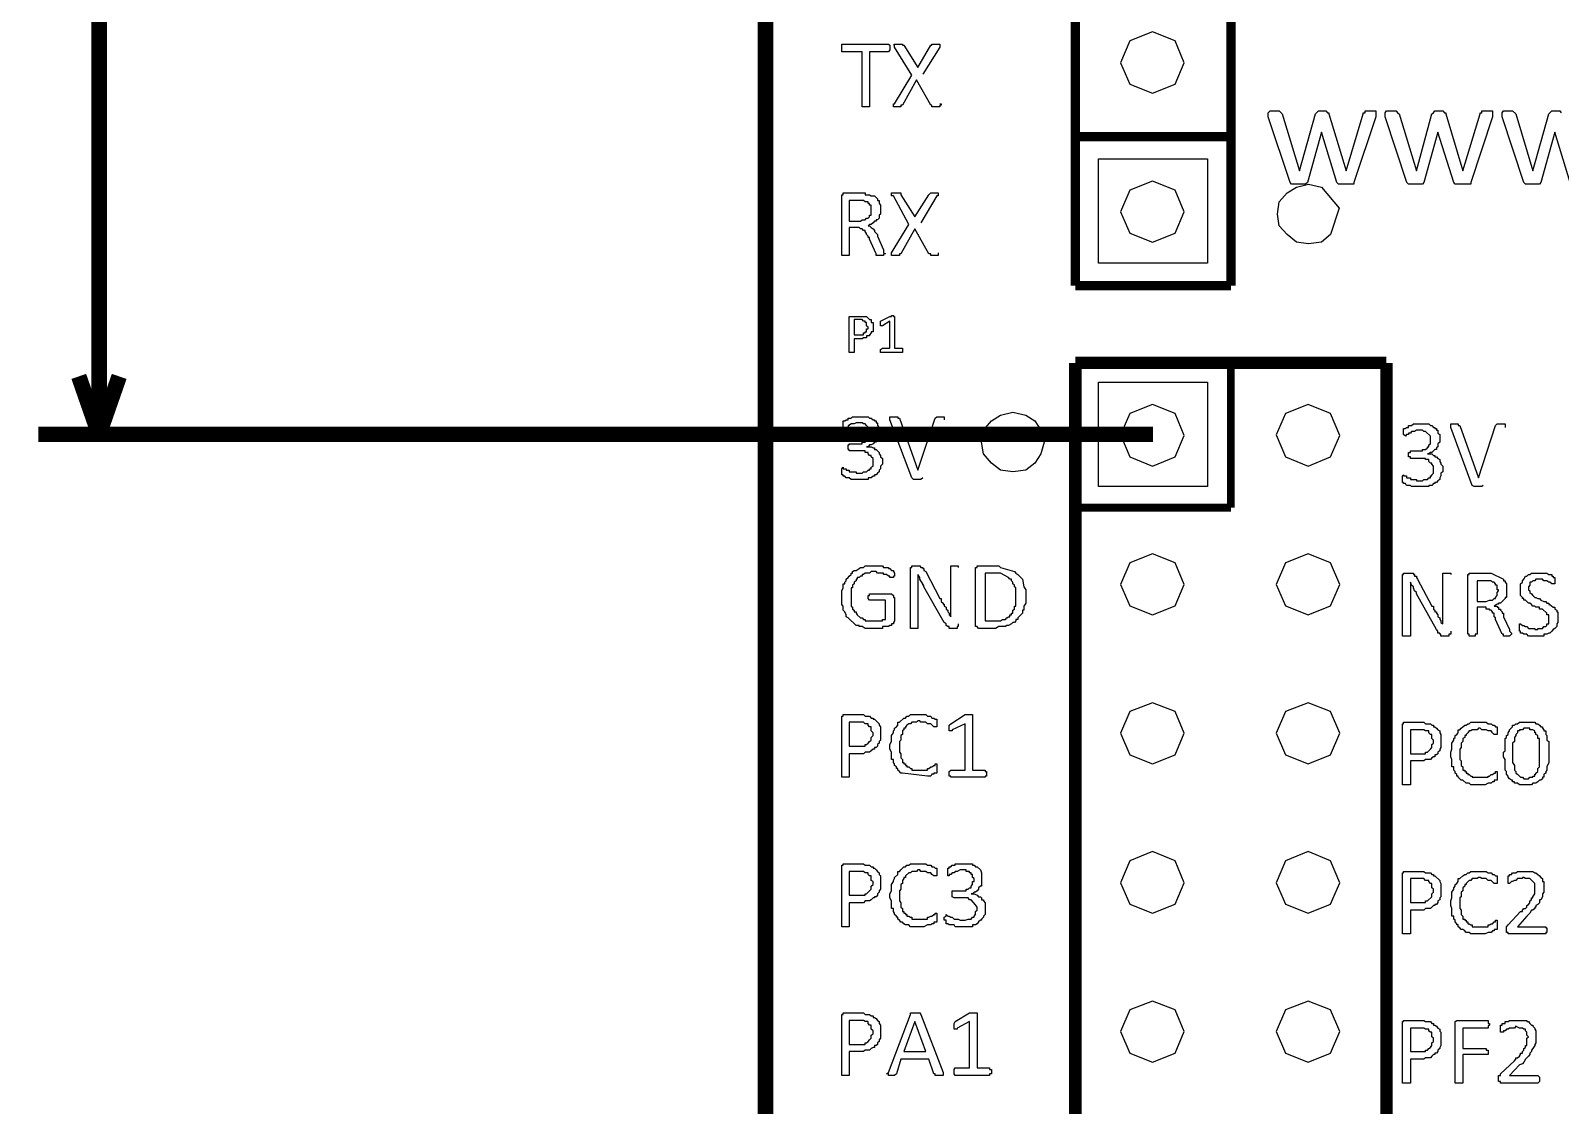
# Model space of a CAD drawing. Extents: x 0.35 to 4.98, y 3.96 to 9.44.
# Drawn here: x 0.35 to 1.598, y 6.798 to 7.676 of the extents above; entities that cross this region are included whole.
import ezdxf

# ---------------------------------------------------------------- set-up
doc = ezdxf.new("R2010")
doc.units = 0
doc.layers.get('0').update_dxf_attribs({"linetype": 'CONTINUOUS'})

msp = doc.modelspace()

# ---------------------------------------------------------------- linework, layer by layer
at = {"color": 214, "const_width": 0.01271}
msp.add_lwpolyline([(0.94944, 4.3201), (0.94944, 8.9655)], dxfattribs=at)
at = {"color": 234, "const_width": 0.01271}
for points in [[(0.40544, 7.34625), (0.40544, 8.15657)], [(0.40538, 7.34619), (0.38889, 7.39356)], [(0.40538, 7.34619), (0.42188, 7.39356)], [(0.3559, 7.34625), (1.26595, 7.34625)]]:
    msp.add_lwpolyline(points, dxfattribs=at)
at = {"color": 94}
for points, const_width in [([(1.20242, 7.46772), (1.20242, 7.71121)], 0.00763), ([(1.32943, 7.46772), (1.32943, 7.71121)], 0.00763), ([(1.20242, 7.58925), (1.32943, 7.58925)], 0.00763), ([(1.20242, 7.46772), (1.32943, 7.46772)], 0.00763), ([(1.20242, 4.36746), (1.20242, 7.40457)], 0.01017), ([(1.20242, 7.40457), (1.45643, 7.40457)], 0.01017), ([(1.45643, 4.36746), (1.45643, 7.40457)], 0.01017), ([(1.32943, 7.2864), (1.32943, 7.40218)], 0.00635), ([(1.20096, 7.2864), (1.32943, 7.2864)], 0.00635)]:
    msp.add_lwpolyline(points, dxfattribs=dict(at, const_width=const_width))
at = {"color": 22, "const_width": 0.08893}
for points in [[(1.26595, 7.65044), (1.26595, 7.65044)], [(1.39296, 7.34619), (1.39296, 7.34619)], [(1.26595, 7.22424), (1.26595, 7.22424)], [(1.39296, 7.22424), (1.39296, 7.22424)], [(1.26595, 7.10271), (1.26595, 7.10271)], [(1.39296, 7.10271), (1.39296, 7.10271)], [(1.26595, 6.98122), (1.26595, 6.98122)], [(1.39296, 6.98122), (1.39296, 6.98122)], [(1.26595, 6.85926), (1.26595, 6.85926)], [(1.39296, 6.85926), (1.39296, 6.85926)]]:
    msp.add_lwpolyline(points, dxfattribs=at)
at = {"color": 146}
for points in [[(1.2914, 7.64953), (1.2838, 7.66743), (1.26541, 7.67486), (1.24691, 7.66743), (1.23937, 7.64953), (1.24691, 7.63206), (1.26541, 7.62463), (1.2838, 7.63206), (1.2914, 7.64953)], [(1.2914, 7.528), (1.2838, 7.54568), (1.26541, 7.5529), (1.24691, 7.54568), (1.23937, 7.528), (1.24691, 7.51036), (1.26541, 7.50315), (1.2838, 7.51036), (1.2914, 7.528)], [(1.2914, 7.34526), (1.2838, 7.36317), (1.26541, 7.37061), (1.24691, 7.36322), (1.23937, 7.34576), (1.24691, 7.32785), (1.26541, 7.32036), (1.2838, 7.32781), (1.2914, 7.34526)], [(1.4184, 7.34526), (1.41081, 7.36317), (1.39236, 7.37061), (1.37392, 7.36322), (1.36637, 7.34576), (1.37392, 7.32785), (1.39236, 7.32036), (1.41081, 7.32781), (1.4184, 7.34526)], [(1.2914, 7.22374), (1.2838, 7.24143), (1.26541, 7.24864), (1.24691, 7.24143), (1.23937, 7.22374), (1.24691, 7.20617), (1.26541, 7.19889), (1.2838, 7.20617), (1.2914, 7.22374)], [(1.4184, 7.22374), (1.41081, 7.24143), (1.39236, 7.24864), (1.37392, 7.24143), (1.36637, 7.22374), (1.37392, 7.20617), (1.39236, 7.19889), (1.41081, 7.20617), (1.4184, 7.22374)], [(1.2914, 7.10226), (1.2838, 7.1199), (1.26541, 7.12711), (1.24691, 7.1199), (1.23937, 7.10226), (1.24691, 7.08464), (1.26541, 7.07736), (1.2838, 7.08464), (1.2914, 7.10226)], [(1.4184, 7.10226), (1.41081, 7.1199), (1.39236, 7.12711), (1.37392, 7.1199), (1.36637, 7.10226), (1.37392, 7.08464), (1.39236, 7.07736), (1.41081, 7.08464), (1.4184, 7.10226)], [(1.2914, 6.98025), (1.2838, 6.99815), (1.26541, 7.00564), (1.24691, 6.99815), (1.23937, 6.98025), (1.24691, 6.96283), (1.26541, 6.9554), (1.2838, 6.96283), (1.2914, 6.98025)], [(1.4184, 6.98025), (1.41081, 6.99815), (1.39236, 7.00564), (1.37392, 6.99815), (1.36637, 6.98025), (1.37392, 6.96283), (1.39236, 6.9554), (1.41081, 6.96283), (1.4184, 6.98025)], [(1.2914, 6.85878), (1.2838, 6.87642), (1.26541, 6.88363), (1.24691, 6.87642), (1.23937, 6.85878), (1.24691, 6.84114), (1.26541, 6.83388), (1.2838, 6.84114), (1.2914, 6.85878)], [(1.4184, 6.85878), (1.41081, 6.87642), (1.39236, 6.88363), (1.37392, 6.87642), (1.36637, 6.85878), (1.37392, 6.84114), (1.39236, 6.83388), (1.41081, 6.84114), (1.4184, 6.85878)]]:
    msp.add_lwpolyline(points, dxfattribs=at)
at = {"color": 94}
for points in [[(1.05089, 7.66146), (1.05089, 7.66004), (1.04991, 7.65858), (1.0344, 7.65858), (1.0344, 7.61361), (1.02837, 7.61361), (1.02837, 7.65858), (1.01188, 7.65858), (1.01188, 7.66482), (1.04991, 7.66482), (1.05089, 7.66385), (1.05089, 7.66146)], [(1.09191, 7.616), (1.09288, 7.616), (1.09288, 7.61507), (1.09191, 7.61507), (1.09191, 7.61361), (1.08539, 7.61361), (1.08539, 7.61507), (1.08436, 7.61507), (1.07286, 7.63564), (1.06136, 7.61507), (1.0599, 7.61507), (1.0599, 7.61361), (1.05387, 7.61361), (1.05387, 7.616), (1.0549, 7.616), (1.0689, 7.63943), (1.0549, 7.66243), (1.0549, 7.66385), (1.05387, 7.66385), (1.0549, 7.66482), (1.06136, 7.66482), (1.06136, 7.66385), (1.06239, 7.66385), (1.07389, 7.64567), (1.08436, 7.66385), (1.08539, 7.66385), (1.08539, 7.66482), (1.09191, 7.66482), (1.09191, 7.66243), (1.07791, 7.6404)], [(1.44786, 7.60792), (1.44786, 7.60547), (1.4299, 7.55192), (1.4299, 7.55046), (1.41738, 7.55046), (1.4159, 7.55192), (1.40338, 7.59304), (1.39187, 7.55192), (1.3904, 7.55046), (1.37891, 7.55046), (1.37788, 7.55192), (1.35986, 7.60547), (1.35986, 7.60883), (1.36138, 7.61029), (1.36887, 7.61029), (1.37039, 7.60883), (1.37137, 7.60792), (1.38536, 7.56147), (1.39839, 7.60792), (1.40087, 7.61029), (1.4069, 7.61029), (1.40836, 7.60883), (1.4094, 7.60883), (1.4094, 7.60792), (1.42339, 7.56147), (1.43739, 7.60792), (1.43739, 7.60883), (1.43892, 7.60883), (1.43892, 7.61029), (1.44786, 7.61029), (1.44786, 7.60792)], [(1.54292, 7.60792), (1.54292, 7.60547), (1.52539, 7.55192), (1.52539, 7.55046), (1.51243, 7.55046), (1.51139, 7.55192), (1.49843, 7.59304), (1.48693, 7.55192), (1.48589, 7.55046), (1.47439, 7.55046), (1.47293, 7.55192), (1.4554, 7.60547), (1.4554, 7.60883), (1.45638, 7.61029), (1.46442, 7.61029), (1.46539, 7.60883), (1.4669, 7.60792), (1.4809, 7.56147), (1.49338, 7.60792), (1.4949, 7.60883), (1.49588, 7.61029), (1.50239, 7.61029), (1.5039, 7.60883), (1.50489, 7.60883), (1.50489, 7.60792), (1.51888, 7.56147), (1.53287, 7.60792), (1.53287, 7.60883), (1.5344, 7.60883), (1.5344, 7.61029), (1.54292, 7.61029), (1.54292, 7.60792)], [(1.60639, 7.55192), (1.59392, 7.59304), (1.58242, 7.55192), (1.58138, 7.55046), (1.56987, 7.55046), (1.56842, 7.55192), (1.55089, 7.60547), (1.55089, 7.60883), (1.55192, 7.61029), (1.5594, 7.61029), (1.5619, 7.60792), (1.5759, 7.56147), (1.58892, 7.60792), (1.5899, 7.60883), (1.59142, 7.61029), (1.59793, 7.61029), (1.5989, 7.60883)], [(1.09039, 7.49451), (1.09039, 7.49214), (1.08436, 7.49214), (1.08436, 7.49354), (1.0829, 7.49354), (1.0714, 7.51411), (1.0599, 7.49354), (1.05887, 7.49354), (1.05887, 7.49214), (1.05241, 7.49214), (1.05241, 7.49451), (1.06641, 7.51747), (1.05387, 7.5409), (1.05241, 7.5409), (1.05241, 7.54329), (1.0599, 7.54329), (1.0599, 7.54189), (1.0714, 7.52371), (1.0829, 7.54189), (1.08436, 7.54329), (1.09039, 7.54329), (1.09039, 7.5409), (1.08941, 7.5409), (1.07639, 7.51893)], [(1.3929, 7.50168), (1.38287, 7.5031), (1.37538, 7.50933), (1.36887, 7.5165), (1.3674, 7.5261), (1.36887, 7.53614), (1.37538, 7.54329), (1.38287, 7.54807), (1.3929, 7.55046), (1.40338, 7.54807), (1.41775, 7.53088), (1.41086, 7.50933), (1.40338, 7.5031), (1.3929, 7.50168)], [(1.06136, 7.41417), (1.06136, 7.41319), (1.0434, 7.41319), (1.0434, 7.41558), (1.04487, 7.41656), (1.05089, 7.41656), (1.05089, 7.43853), (1.04487, 7.43474), (1.0434, 7.43474), (1.0434, 7.43853), (1.05089, 7.44239), (1.05241, 7.44239), (1.05241, 7.44331), (1.05387, 7.44331), (1.05387, 7.44239), (1.0549, 7.44239), (1.0549, 7.41656), (1.06136, 7.41656), (1.06136, 7.41417)], [(1.04487, 7.32422), (1.04487, 7.32183), (1.0434, 7.32036), (1.0434, 7.31799), (1.04237, 7.317), (1.04237, 7.3156), (1.04091, 7.31461), (1.03988, 7.31321), (1.03841, 7.31321), (1.03841, 7.31222), (1.03738, 7.31222), (1.03586, 7.31082), (1.03337, 7.31082), (1.03337, 7.30935), (1.01937, 7.30935), (1.0179, 7.31082), (1.01541, 7.31082), (1.01438, 7.31222), (1.01291, 7.31222), (1.01291, 7.31321), (1.01188, 7.31321), (1.01188, 7.31799), (1.01291, 7.31944), (1.01291, 7.31799), (1.01541, 7.31799), (1.01541, 7.317), (1.0179, 7.317), (1.0179, 7.3156), (1.02338, 7.3156), (1.02338, 7.31461), (1.02837, 7.31461), (1.02941, 7.3156), (1.0319, 7.3156), (1.03337, 7.317), (1.0344, 7.317), (1.0344, 7.31799), (1.03586, 7.31799), (1.03586, 7.31944), (1.03738, 7.32036), (1.03738, 7.32661), (1.03586, 7.32801), (1.03586, 7.329), (1.0344, 7.329), (1.03337, 7.3304), (1.03337, 7.33138), (1.03087, 7.33138), (1.03087, 7.33279), (1.0179, 7.33279), (1.0179, 7.33376), (1.01687, 7.33376), (1.01687, 7.33763), (1.0179, 7.33763), (1.0179, 7.33854), (1.02837, 7.33854), (1.02837, 7.34), (1.03087, 7.34), (1.0319, 7.34142), (1.0319, 7.34239), (1.03337, 7.34239), (1.03337, 7.34381), (1.0344, 7.34478), (1.0344, 7.35101), (1.0319, 7.3534), (1.03087, 7.35482), (1.02941, 7.35482), (1.02837, 7.35579), (1.02338, 7.35579), (1.02186, 7.35482), (1.01937, 7.35482), (1.0179, 7.3534), (1.01687, 7.3534), (1.01687, 7.35194), (1.01541, 7.35194), (1.01438, 7.35101), (1.01291, 7.35194), (1.01291, 7.35721), (1.01438, 7.35721), (1.01541, 7.35818), (1.01687, 7.35818), (1.01687, 7.3596), (1.01937, 7.3596), (1.0204, 7.36057), (1.03337, 7.36057), (1.0344, 7.3596), (1.03586, 7.3596), (1.03738, 7.35818), (1.03841, 7.35818), (1.03841, 7.35721), (1.03988, 7.35721), (1.03988, 7.35579), (1.04091, 7.35579), (1.04091, 7.3534), (1.04237, 7.35194), (1.04237, 7.34619), (1.04091, 7.34478), (1.04091, 7.34239), (1.03988, 7.34142), (1.03988, 7.34), (1.03841, 7.34), (1.03738, 7.33854), (1.03586, 7.33763), (1.0344, 7.33763), (1.03337, 7.33615), (1.0319, 7.33615), (1.03586, 7.33615), (1.03738, 7.33518), (1.03841, 7.33518), (1.03841, 7.33376), (1.03988, 7.33376), (1.04237, 7.33138), (1.04237, 7.3304), (1.0434, 7.329), (1.0434, 7.32801), (1.04487, 7.32661), (1.04487, 7.32422)], [(1.07791, 7.31082), (1.07639, 7.3094), (1.07037, 7.3094), (1.0689, 7.31082), (1.05089, 7.35818), (1.05089, 7.36057), (1.0574, 7.36057), (1.0574, 7.3596), (1.05887, 7.3596), (1.07389, 7.31706), (1.08789, 7.3596), (1.08941, 7.36057), (1.09538, 7.36057), (1.09538, 7.35818)], [(1.15137, 7.3156), (1.14138, 7.317), (1.1339, 7.32275), (1.12739, 7.3304), (1.12587, 7.34), (1.12739, 7.34956), (1.1339, 7.35721), (1.14138, 7.36197), (1.15137, 7.36436), (1.16189, 7.36197), (1.16938, 7.35721), (1.17437, 7.34956), (1.17687, 7.34), (1.17437, 7.3304), (1.16938, 7.32275), (1.16189, 7.317), (1.15137, 7.3156)], [(1.50239, 7.31799), (1.50239, 7.3156), (1.50086, 7.31467), (1.50086, 7.31228), (1.49989, 7.31082), (1.49989, 7.3094), (1.49838, 7.30843), (1.49739, 7.30701), (1.49588, 7.30701), (1.49588, 7.30604), (1.4949, 7.30604), (1.49338, 7.30464), (1.49089, 7.30464), (1.49089, 7.30365), (1.47689, 7.30365), (1.47592, 7.30464), (1.47287, 7.30464), (1.4719, 7.30604), (1.47037, 7.30604), (1.47037, 7.30701), (1.4694, 7.30701), (1.4694, 7.31228), (1.47037, 7.31321), (1.47037, 7.31228), (1.47287, 7.31228), (1.47287, 7.31082), (1.47592, 7.31082), (1.47592, 7.3094), (1.4809, 7.3094), (1.4809, 7.30843), (1.48589, 7.30843), (1.48688, 7.3094), (1.4899, 7.3094), (1.49089, 7.31082), (1.4924, 7.31082), (1.4924, 7.31228), (1.49338, 7.31228), (1.49338, 7.31321), (1.4949, 7.31467), (1.4949, 7.32036), (1.49338, 7.32183), (1.49338, 7.32275), (1.4924, 7.32275), (1.49089, 7.32422), (1.49089, 7.32563), (1.48839, 7.32563), (1.48839, 7.32661), (1.47592, 7.32661), (1.47592, 7.32801), (1.47439, 7.32801), (1.47439, 7.33138), (1.47592, 7.33138), (1.47592, 7.33285), (1.48589, 7.33285), (1.48589, 7.33376), (1.48839, 7.33376), (1.4899, 7.33524), (1.4899, 7.33615), (1.49089, 7.33615), (1.49089, 7.33763), (1.4924, 7.33854), (1.4924, 7.34478), (1.48839, 7.34864), (1.48688, 7.34864), (1.48589, 7.34956), (1.4809, 7.34956), (1.47939, 7.34864), (1.47689, 7.34864), (1.47592, 7.34717), (1.47439, 7.34717), (1.47439, 7.34619), (1.47287, 7.34619), (1.4719, 7.34478), (1.47037, 7.34619), (1.47037, 7.35101), (1.4719, 7.35101), (1.47287, 7.35194), (1.47439, 7.35194), (1.47439, 7.3534), (1.47689, 7.3534), (1.4784, 7.35482), (1.49089, 7.35482), (1.4924, 7.3534), (1.49338, 7.3534), (1.4949, 7.35194), (1.49588, 7.35194), (1.49588, 7.35101), (1.49739, 7.35101), (1.49739, 7.34956), (1.49838, 7.34956), (1.49838, 7.34717), (1.49989, 7.34619), (1.49989, 7.34), (1.49838, 7.33854), (1.49838, 7.33615), (1.49739, 7.33524), (1.49739, 7.33376), (1.49588, 7.33376), (1.49338, 7.33138), (1.4924, 7.33138), (1.49089, 7.33046), (1.4899, 7.33046), (1.49338, 7.33046), (1.4949, 7.329), (1.49588, 7.329), (1.49588, 7.32801), (1.49739, 7.32801), (1.49838, 7.32661), (1.49989, 7.32563), (1.49989, 7.32422), (1.50086, 7.32275), (1.50086, 7.32183), (1.50239, 7.32036), (1.50239, 7.31799)], [(1.53543, 7.30458), (1.5344, 7.30365), (1.52789, 7.30365), (1.52642, 7.30458), (1.5089, 7.35194), (1.5089, 7.35482), (1.51492, 7.35482), (1.51492, 7.3534), (1.51639, 7.3534), (1.53142, 7.31082), (1.54542, 7.3534), (1.54688, 7.35482), (1.55339, 7.35482), (1.55339, 7.35194)], [(1.0549, 7.23188), (1.0549, 7.23047), (1.05387, 7.23047), (1.05387, 7.22949), (1.05089, 7.22949), (1.05089, 7.23047), (1.04991, 7.23047), (1.04839, 7.23188), (1.0459, 7.23188), (1.0459, 7.23286), (1.04091, 7.23286), (1.03988, 7.23426), (1.03586, 7.23426), (1.0344, 7.23286), (1.03087, 7.23286), (1.02941, 7.23188), (1.02837, 7.23188), (1.02837, 7.23047), (1.02691, 7.23047), (1.02588, 7.22949), (1.02441, 7.22949), (1.02441, 7.22803), (1.02338, 7.22803), (1.02338, 7.22661), (1.02186, 7.22564), (1.02186, 7.22424), (1.0204, 7.22325), (1.0204, 7.22086), (1.01937, 7.22086), (1.01937, 7.20606), (1.0204, 7.20508), (1.0204, 7.20367), (1.02186, 7.20269), (1.02186, 7.20128), (1.02338, 7.20128), (1.02338, 7.20031), (1.02441, 7.19889), (1.02691, 7.1965), (1.02837, 7.1965), (1.02941, 7.19504), (1.03087, 7.19504), (1.03087, 7.19412), (1.04487, 7.19412), (1.04487, 7.19504), (1.04736, 7.19504), (1.04736, 7.21083), (1.0344, 7.21083), (1.03337, 7.21229), (1.03337, 7.21468), (1.0344, 7.21468), (1.0344, 7.2161), (1.05241, 7.2161), (1.05387, 7.21468), (1.05387, 7.21322), (1.0549, 7.21322), (1.0549, 7.19412), (1.05387, 7.19265), (1.05387, 7.19168), (1.05241, 7.19168), (1.05241, 7.19026), (1.05089, 7.19026), (1.04991, 7.18929), (1.04487, 7.18929), (1.04487, 7.18787), (1.03087, 7.18787), (1.02837, 7.18929), (1.02588, 7.18929), (1.02588, 7.19026), (1.02338, 7.19026), (1.01687, 7.1965), (1.01541, 7.19743), (1.01541, 7.19889), (1.01438, 7.20128), (1.01291, 7.20269), (1.01291, 7.20606), (1.01188, 7.20747), (1.01188, 7.21847), (1.01291, 7.22086), (1.01291, 7.22424), (1.01438, 7.22424), (1.01438, 7.22564), (1.01541, 7.22661), (1.01541, 7.22803), (1.01687, 7.22949), (1.0179, 7.23047), (1.01937, 7.23188), (1.01937, 7.23286), (1.0204, 7.23286), (1.0204, 7.23426), (1.02186, 7.23525), (1.02338, 7.23525), (1.02588, 7.23665), (1.02691, 7.23763), (1.02941, 7.23763), (1.03087, 7.23904), (1.04487, 7.23904), (1.0459, 7.23763), (1.04991, 7.23763), (1.04991, 7.23665), (1.05089, 7.23665), (1.05241, 7.23525), (1.05387, 7.23525), (1.05387, 7.23426), (1.0549, 7.23286), (1.0549, 7.23188)], [(1.10688, 7.19168), (1.10688, 7.18929), (1.1059, 7.18929), (1.1059, 7.18787), (1.09939, 7.18787), (1.09939, 7.18929), (1.09836, 7.18929), (1.0969, 7.19026), (1.0969, 7.19168), (1.09538, 7.19265), (1.07888, 7.22185), (1.07888, 7.22325), (1.07791, 7.22325), (1.07791, 7.22424), (1.07639, 7.22661), (1.07541, 7.22808), (1.07541, 7.22949), (1.07389, 7.23188), (1.07389, 7.18787), (1.06787, 7.18787), (1.06787, 7.23763), (1.0689, 7.23763), (1.0689, 7.23904), (1.07541, 7.23904), (1.07639, 7.23763), (1.07791, 7.23763), (1.07791, 7.23665), (1.07888, 7.23665), (1.07888, 7.23525), (1.0804, 7.23426), (1.09191, 7.21229), (1.09288, 7.21229), (1.09288, 7.2099), (1.0944, 7.20844), (1.0944, 7.20751), (1.09538, 7.20751), (1.09538, 7.20606), (1.0969, 7.20508), (1.0969, 7.20367), (1.09836, 7.20269), (1.09836, 7.20128), (1.09939, 7.20031), (1.09939, 7.19889), (1.10091, 7.19743), (1.10091, 7.23904), (1.10688, 7.23904), (1.10688, 7.23763)], [(1.5089, 7.18549), (1.5089, 7.18311), (1.50737, 7.18311), (1.50737, 7.18164), (1.50086, 7.18164), (1.50086, 7.18311), (1.49989, 7.18311), (1.49989, 7.18403), (1.49838, 7.18403), (1.49838, 7.18549), (1.49739, 7.1869), (1.4809, 7.2161), (1.4809, 7.21707), (1.47939, 7.21847), (1.4784, 7.22086), (1.4784, 7.22185), (1.47689, 7.22325), (1.47592, 7.22564), (1.47592, 7.18164), (1.4694, 7.18164), (1.4694, 7.23188), (1.47037, 7.23188), (1.47037, 7.23286), (1.4784, 7.23286), (1.4784, 7.23188), (1.47939, 7.23188), (1.47939, 7.23047), (1.4809, 7.23047), (1.4809, 7.22949), (1.48188, 7.22803), (1.49338, 7.20606), (1.4949, 7.20606), (1.4949, 7.20367), (1.49588, 7.20269), (1.49588, 7.20128), (1.49739, 7.20128), (1.49739, 7.20031), (1.49838, 7.19889), (1.49838, 7.19743), (1.49989, 7.1965), (1.49989, 7.19504), (1.50086, 7.19412), (1.50086, 7.19265), (1.50239, 7.19168), (1.50239, 7.23286), (1.5089, 7.23286), (1.5089, 7.23188)], [(1.5964, 7.1965), (1.5964, 7.19265), (1.59537, 7.19168), (1.59537, 7.18929), (1.59392, 7.18787), (1.59239, 7.1869), (1.59142, 7.18549), (1.5899, 7.18403), (1.58892, 7.18403), (1.5874, 7.18311), (1.5849, 7.18311), (1.5849, 7.18164), (1.57237, 7.18164), (1.5709, 7.18311), (1.56842, 7.18311), (1.56739, 7.18403), (1.56592, 7.18403), (1.56592, 7.18549), (1.56489, 7.18549), (1.56489, 7.19168), (1.56592, 7.19168), (1.56739, 7.19026), (1.56842, 7.19026), (1.56987, 7.18929), (1.5709, 7.18929), (1.57237, 7.18787), (1.57742, 7.18787), (1.57742, 7.1869), (1.57992, 7.1869), (1.57992, 7.18787), (1.58388, 7.18787), (1.5849, 7.18929), (1.58643, 7.18929), (1.5874, 7.19026), (1.5874, 7.19168), (1.58892, 7.19168), (1.58892, 7.19889), (1.5874, 7.19889), (1.5874, 7.20031), (1.58388, 7.20367), (1.58138, 7.20367), (1.58138, 7.20508), (1.5784, 7.20508), (1.57742, 7.20606), (1.5759, 7.20606), (1.57493, 7.20747), (1.5734, 7.20844), (1.57237, 7.20844), (1.56987, 7.21083), (1.56842, 7.21083), (1.56842, 7.21229), (1.56739, 7.21229), (1.56739, 7.21322), (1.56592, 7.21468), (1.56592, 7.22424), (1.56739, 7.22564), (1.56739, 7.22661), (1.56842, 7.22803), (1.56987, 7.23042), (1.5709, 7.23042), (1.57237, 7.23188), (1.5734, 7.23188), (1.57493, 7.23286), (1.5874, 7.23286), (1.58892, 7.23188), (1.59142, 7.23188), (1.59142, 7.23042), (1.59239, 7.23042), (1.59239, 7.22949), (1.59392, 7.22949), (1.59392, 7.22424), (1.59142, 7.22424), (1.5899, 7.22564), (1.58892, 7.22564), (1.5874, 7.22661), (1.5849, 7.22661), (1.58388, 7.22803), (1.5784, 7.22803), (1.57742, 7.22661), (1.5759, 7.22661), (1.57493, 7.22564), (1.5734, 7.22564), (1.5734, 7.22325), (1.57237, 7.22185), (1.57237, 7.21946), (1.5734, 7.21847), (1.5734, 7.21707), (1.57493, 7.2161), (1.5759, 7.21468), (1.57742, 7.21322), (1.5784, 7.21322), (1.57992, 7.21229), (1.58138, 7.21229), (1.58242, 7.21083), (1.5849, 7.20985), (1.58643, 7.20985), (1.5874, 7.20844), (1.58892, 7.20844), (1.58892, 7.20747), (1.5899, 7.20747), (1.59239, 7.20508), (1.59392, 7.20508), (1.59392, 7.20367), (1.59537, 7.20269), (1.59537, 7.20128), (1.5964, 7.20128), (1.5964, 7.1965)], [(1.08941, 7.07357), (1.08941, 7.06972), (1.08691, 7.06972), (1.08691, 7.06879), (1.08539, 7.06879), (1.08436, 7.06733), (1.08187, 7.06733), (1.06136, 7.06972), (1.0599, 7.06972), (1.05887, 7.07118), (1.0574, 7.0721), (1.0574, 7.07357), (1.05637, 7.07357), (1.05637, 7.07497), (1.0549, 7.07596), (1.0549, 7.07736), (1.05387, 7.07835), (1.05387, 7.08072), (1.05241, 7.08072), (1.05241, 7.08692), (1.05089, 7.08936), (1.05089, 7.09315), (1.05241, 7.09554), (1.05241, 7.10037), (1.05387, 7.10275), (1.05387, 7.10417), (1.0549, 7.10514), (1.0549, 7.10656), (1.05637, 7.10753), (1.0574, 7.10894), (1.0574, 7.11133), (1.05887, 7.11133), (1.06239, 7.11469), (1.06391, 7.11469), (1.06489, 7.1161), (1.06641, 7.1161), (1.06787, 7.11757), (1.0804, 7.11757), (1.08187, 7.1161), (1.08436, 7.1161), (1.08539, 7.11469), (1.08691, 7.11469), (1.08789, 7.11372), (1.08941, 7.11372), (1.08941, 7.10753), (1.08691, 7.10753), (1.08436, 7.10992), (1.08187, 7.10992), (1.0804, 7.11133), (1.07639, 7.11133), (1.07541, 7.11231), (1.07389, 7.11231), (1.07286, 7.11133), (1.0689, 7.11133), (1.06787, 7.10992), (1.06641, 7.10992), (1.06489, 7.10894), (1.06391, 7.10753), (1.06391, 7.10656), (1.06239, 7.10656), (1.06239, 7.10514), (1.06136, 7.10417), (1.06136, 7.10129), (1.0599, 7.10037), (1.0599, 7.09651), (1.05887, 7.09554), (1.05887, 7.08692), (1.0599, 7.0855), (1.0599, 7.08214), (1.06136, 7.08072), (1.06136, 7.07835), (1.06239, 7.07835), (1.06239, 7.07736), (1.06391, 7.07736), (1.06391, 7.07596), (1.06489, 7.07596), (1.06489, 7.07497), (1.06641, 7.07497), (1.06787, 7.07357), (1.0689, 7.07357), (1.0689, 7.0721), (1.08187, 7.0721), (1.08187, 7.07357), (1.0829, 7.07357), (1.08436, 7.07497), (1.08539, 7.07497), (1.08691, 7.07596), (1.08789, 7.07596), (1.08789, 7.07736), (1.08941, 7.07736), (1.08941, 7.07357)], [(1.12988, 7.06972), (1.12988, 7.06733), (1.12891, 7.06733), (1.12891, 7.06635), (1.10091, 7.06635), (1.10091, 7.06733), (1.09939, 7.06733), (1.09939, 7.07113), (1.10091, 7.0721), (1.11241, 7.0721), (1.11241, 7.10992), (1.10189, 7.10514), (1.10189, 7.10417), (1.09939, 7.10417), (1.09939, 7.10894), (1.10091, 7.10992), (1.11241, 7.11757), (1.11838, 7.11757), (1.11838, 7.0721), (1.12891, 7.0721), (1.12891, 7.07113), (1.12988, 7.07113), (1.12988, 7.06972)], [(1.54688, 7.06733), (1.54688, 7.06396), (1.54438, 7.06396), (1.54438, 7.06256), (1.54292, 7.06256), (1.54189, 7.06158), (1.53939, 7.06158), (1.53689, 7.06017), (1.52539, 7.06017), (1.52393, 7.06158), (1.52138, 7.06158), (1.51888, 7.06396), (1.51742, 7.06396), (1.51492, 7.06635), (1.51492, 7.06733), (1.51389, 7.06733), (1.51389, 7.06874), (1.51243, 7.06972), (1.51243, 7.07118), (1.51139, 7.0721), (1.51139, 7.07497), (1.50987, 7.07497), (1.50987, 7.08072), (1.5089, 7.08311), (1.5089, 7.08692), (1.50987, 7.08936), (1.50987, 7.09413), (1.51139, 7.09651), (1.51139, 7.09793), (1.51243, 7.0989), (1.51243, 7.10032), (1.51389, 7.10129), (1.51492, 7.10275), (1.51492, 7.10514), (1.51639, 7.10514), (1.51742, 7.10656), (1.51888, 7.10753), (1.5204, 7.10894), (1.52138, 7.10894), (1.52289, 7.10992), (1.52393, 7.10992), (1.52539, 7.11133), (1.53792, 7.11133), (1.53939, 7.10992), (1.54189, 7.10992), (1.54292, 7.10894), (1.54438, 7.10894), (1.54542, 7.10753), (1.54688, 7.10753), (1.54688, 7.10129), (1.54438, 7.10129), (1.54292, 7.10275), (1.54189, 7.10417), (1.53939, 7.10417), (1.53792, 7.10514), (1.5344, 7.10514), (1.53287, 7.10656), (1.53142, 7.10656), (1.53039, 7.10514), (1.52642, 7.10514), (1.52539, 7.10417), (1.52393, 7.10417), (1.52289, 7.10275), (1.52138, 7.10129), (1.52138, 7.10032), (1.5204, 7.10032), (1.5204, 7.0989), (1.51888, 7.09793), (1.51888, 7.09554), (1.51742, 7.09413), (1.51742, 7.09076), (1.51639, 7.08936), (1.51639, 7.08072), (1.51742, 7.07975), (1.51742, 7.07596), (1.51888, 7.07497), (1.51888, 7.0721), (1.5204, 7.0721), (1.5204, 7.07118), (1.52138, 7.07118), (1.52138, 7.06972), (1.52289, 7.06972), (1.52289, 7.06874), (1.52393, 7.06874), (1.52539, 7.06733), (1.52642, 7.06733), (1.52642, 7.06635), (1.53939, 7.06635), (1.53939, 7.06733), (1.54042, 7.06733), (1.54189, 7.06874), (1.54292, 7.06874), (1.54438, 7.06972), (1.54542, 7.06972), (1.54542, 7.07118), (1.54688, 7.07118), (1.54688, 7.06733)], [(1.08941, 6.95204), (1.08941, 6.94819), (1.08691, 6.94819), (1.08691, 6.94678), (1.08539, 6.94678), (1.08436, 6.94581), (1.08187, 6.94581), (1.07888, 6.94439), (1.06787, 6.94439), (1.06641, 6.94581), (1.06391, 6.94581), (1.06239, 6.94678), (1.06136, 6.94819), (1.0599, 6.94819), (1.05887, 6.94965), (1.0574, 6.95063), (1.0574, 6.95204), (1.05637, 6.95204), (1.05637, 6.95301), (1.0549, 6.95443), (1.0549, 6.9554), (1.05387, 6.95682), (1.05387, 6.95919), (1.05241, 6.95919), (1.05241, 6.96544), (1.05089, 6.96783), (1.05089, 6.97119), (1.05241, 6.97358), (1.05241, 6.97885), (1.05387, 6.98122), (1.05387, 6.98215), (1.0549, 6.98361), (1.0549, 6.9846), (1.0574, 6.98697), (1.0574, 6.98936), (1.05887, 6.98936), (1.0599, 6.99078), (1.06239, 6.99317), (1.06391, 6.99317), (1.06489, 6.99463), (1.06641, 6.99463), (1.06787, 6.99556), (1.0804, 6.99556), (1.08187, 6.99463), (1.08436, 6.99463), (1.08539, 6.99317), (1.08691, 6.99317), (1.08789, 6.99224), (1.08941, 6.99224), (1.08941, 6.986), (1.08691, 6.986), (1.08539, 6.98697), (1.08436, 6.98839), (1.08187, 6.98839), (1.0804, 6.98936), (1.07639, 6.98936), (1.07541, 6.99078), (1.07389, 6.99078), (1.07286, 6.98936), (1.0689, 6.98936), (1.06787, 6.98839), (1.06641, 6.98839), (1.06391, 6.986), (1.06391, 6.9846), (1.06239, 6.9846), (1.06239, 6.98361), (1.06136, 6.98215), (1.06136, 6.97976), (1.0599, 6.97885), (1.0599, 6.97499), (1.05887, 6.97358), (1.05887, 6.96544), (1.0599, 6.96397), (1.0599, 6.96018), (1.06136, 6.95919), (1.06136, 6.95682), (1.06239, 6.95682), (1.06239, 6.9554), (1.06391, 6.9554), (1.06391, 6.95443), (1.06489, 6.95443), (1.06489, 6.95301), (1.06641, 6.95301), (1.06787, 6.95204), (1.0689, 6.95204), (1.0689, 6.95063), (1.08187, 6.95063), (1.08187, 6.95204), (1.0829, 6.95204), (1.08436, 6.95301), (1.08539, 6.95301), (1.08691, 6.95443), (1.08789, 6.95443), (1.08789, 6.9554), (1.08941, 6.9554), (1.08941, 6.95204)], [(1.12891, 6.95919), (1.12891, 6.95443), (1.12739, 6.95301), (1.12739, 6.95204), (1.12587, 6.95063), (1.12587, 6.94965), (1.12489, 6.94965), (1.12337, 6.94824), (1.1224, 6.94678), (1.12088, 6.94586), (1.11838, 6.94586), (1.11838, 6.94439), (1.10438, 6.94439), (1.10341, 6.94586), (1.09939, 6.94586), (1.09836, 6.94678), (1.0969, 6.94678), (1.0969, 6.94965), (1.09538, 6.94965), (1.09538, 6.95204), (1.0969, 6.95301), (1.0969, 6.95443), (1.09836, 6.95301), (1.09939, 6.95301), (1.10091, 6.95204), (1.10189, 6.95204), (1.10341, 6.95063), (1.10688, 6.95063), (1.1084, 6.94965), (1.11241, 6.94965), (1.11491, 6.95063), (1.1174, 6.95063), (1.11838, 6.95204), (1.1199, 6.95204), (1.1199, 6.95301), (1.12088, 6.95443), (1.12088, 6.95682), (1.1224, 6.95779), (1.1224, 6.96018), (1.12088, 6.96224), (1.1174, 6.96642), (1.11589, 6.96642), (1.11491, 6.96783), (1.10341, 6.96783), (1.10189, 6.96881), (1.10189, 6.97358), (1.11339, 6.97358), (1.11339, 6.97499), (1.11491, 6.97499), (1.11589, 6.97597), (1.1174, 6.97597), (1.1174, 6.97738), (1.11838, 6.97885), (1.11838, 6.98122), (1.1199, 6.98122), (1.1199, 6.98361), (1.11838, 6.9846), (1.11838, 6.98697), (1.1174, 6.98697), (1.1174, 6.98839), (1.11589, 6.98839), (1.11589, 6.98936), (1.11339, 6.98936), (1.11339, 6.99078), (1.1084, 6.99078), (1.1059, 6.98936), (1.10438, 6.98936), (1.10341, 6.98839), (1.10189, 6.98839), (1.10091, 6.98697), (1.09939, 6.98697), (1.09939, 6.986), (1.09836, 6.986), (1.09836, 6.99224), (1.09939, 6.99224), (1.09939, 6.99317), (1.10091, 6.99317), (1.10189, 6.99463), (1.10438, 6.99463), (1.10438, 6.99561), (1.11838, 6.99561), (1.11838, 6.99463), (1.1199, 6.99463), (1.12088, 6.99317), (1.1224, 6.99317), (1.12489, 6.99078), (1.12587, 6.98839), (1.12587, 6.97738), (1.12489, 6.97738), (1.12337, 6.97597), (1.12337, 6.97499), (1.1224, 6.97358), (1.12088, 6.9726), (1.1199, 6.9726), (1.11838, 6.97119), (1.1174, 6.97119), (1.1199, 6.97119), (1.1224, 6.97021), (1.12337, 6.96881), (1.12489, 6.96881), (1.12587, 6.96783), (1.12587, 6.96642), (1.12739, 6.96642), (1.12739, 6.96544), (1.12891, 6.96397), (1.12891, 6.95919)], [(1.54688, 6.94586), (1.54688, 6.942), (1.54438, 6.942), (1.54438, 6.94103), (1.54292, 6.94103), (1.54189, 6.93961), (1.53939, 6.93961), (1.53689, 6.93864), (1.52539, 6.93864), (1.52393, 6.93961), (1.52138, 6.93961), (1.5204, 6.94103), (1.51888, 6.942), (1.51742, 6.942), (1.51639, 6.94342), (1.51492, 6.94439), (1.51492, 6.94586), (1.51389, 6.94586), (1.51389, 6.94678), (1.51243, 6.94824), (1.51243, 6.94965), (1.51139, 6.95063), (1.51139, 6.95301), (1.50987, 6.95301), (1.50987, 6.95919), (1.5089, 6.96164), (1.5089, 6.96544), (1.50987, 6.96783), (1.50987, 6.9726), (1.51139, 6.97499), (1.51139, 6.97597), (1.51243, 6.97738), (1.51243, 6.97885), (1.51389, 6.97976), (1.51492, 6.98122), (1.51492, 6.98361), (1.51639, 6.98361), (1.51888, 6.986), (1.5204, 6.98697), (1.52138, 6.98697), (1.52289, 6.98839), (1.52393, 6.98839), (1.52539, 6.98936), (1.53792, 6.98936), (1.53939, 6.98839), (1.54189, 6.98839), (1.54292, 6.98697), (1.54438, 6.98697), (1.54542, 6.986), (1.54688, 6.986), (1.54688, 6.97976), (1.54438, 6.97976), (1.54189, 6.98221), (1.53939, 6.98221), (1.53792, 6.98361), (1.5344, 6.98361), (1.53287, 6.9846), (1.53142, 6.9846), (1.53039, 6.98361), (1.52642, 6.98361), (1.52539, 6.98221), (1.52393, 6.98221), (1.52138, 6.97976), (1.52138, 6.97885), (1.5204, 6.97885), (1.5204, 6.97738), (1.51888, 6.97597), (1.51888, 6.97358), (1.51742, 6.9726), (1.51742, 6.96881), (1.51639, 6.96783), (1.51639, 6.95919), (1.51742, 6.95779), (1.51742, 6.95443), (1.51888, 6.95301), (1.51888, 6.95063), (1.5204, 6.95063), (1.5204, 6.94965), (1.52138, 6.94965), (1.52138, 6.94824), (1.52289, 6.94824), (1.52289, 6.94678), (1.52393, 6.94678), (1.52539, 6.94586), (1.52642, 6.94586), (1.52642, 6.94439), (1.53939, 6.94439), (1.53939, 6.94586), (1.54042, 6.94586), (1.54189, 6.94678), (1.54292, 6.94678), (1.54438, 6.94824), (1.54542, 6.94824), (1.54542, 6.94965), (1.54688, 6.94965), (1.54688, 6.94586)], [(1.5874, 6.942), (1.5874, 6.93961), (1.58643, 6.93961), (1.58643, 6.93864), (1.55588, 6.93864), (1.55588, 6.93961), (1.55442, 6.93961), (1.55442, 6.94439), (1.55588, 6.94586), (1.56592, 6.95682), (1.56739, 6.95682), (1.56739, 6.95779), (1.56842, 6.95919), (1.56987, 6.95919), (1.5709, 6.96018), (1.5709, 6.96158), (1.57237, 6.96257), (1.5734, 6.96397), (1.5734, 6.96544), (1.57493, 6.96642), (1.57493, 6.96783), (1.5759, 6.96783), (1.5759, 6.96881), (1.57742, 6.97119), (1.57742, 6.97976), (1.5734, 6.98361), (1.56987, 6.98361), (1.56842, 6.9846), (1.56739, 6.9846), (1.56739, 6.98361), (1.56342, 6.98361), (1.5619, 6.98215), (1.56093, 6.98215), (1.5594, 6.98122), (1.55838, 6.98122), (1.55692, 6.97976), (1.55588, 6.97976), (1.55588, 6.986), (1.55692, 6.986), (1.55692, 6.98697), (1.55838, 6.98697), (1.5594, 6.98839), (1.5619, 6.98839), (1.56342, 6.98936), (1.5759, 6.98936), (1.57742, 6.98839), (1.5784, 6.98839), (1.57992, 6.98697), (1.58138, 6.986), (1.58242, 6.9846), (1.58388, 6.98361), (1.58388, 6.98122), (1.5849, 6.98122), (1.5849, 6.9726), (1.58388, 6.97119), (1.58388, 6.96881), (1.58242, 6.96642), (1.58138, 6.96642), (1.58138, 6.96397), (1.57992, 6.96257), (1.5784, 6.96158), (1.5784, 6.96018), (1.57742, 6.96018), (1.57742, 6.95919), (1.5759, 6.95779), (1.57493, 6.95779), (1.5734, 6.9554), (1.5709, 6.95301), (1.56342, 6.94439), (1.58643, 6.94439), (1.58643, 6.94342), (1.5874, 6.94342), (1.5874, 6.942)], [(1.1339, 6.82671), (1.1339, 6.82433), (1.13238, 6.82433), (1.13238, 6.82286), (1.10438, 6.82286), (1.10341, 6.82433), (1.10341, 6.82769), (1.10438, 6.8291), (1.11589, 6.8291), (1.11589, 6.86692), (1.1059, 6.86165), (1.1059, 6.86068), (1.10341, 6.86068), (1.10341, 6.86544), (1.10438, 6.86692), (1.11589, 6.87408), (1.1224, 6.87408), (1.1224, 6.8291), (1.13238, 6.8291), (1.13238, 6.82769), (1.1339, 6.82769), (1.1339, 6.82671)], [(1.54042, 6.86404), (1.53939, 6.86307), (1.53939, 6.86165), (1.51888, 6.86165), (1.51888, 6.84489), (1.53792, 6.84489), (1.53792, 6.84347), (1.53939, 6.84347), (1.53939, 6.84011), (1.51888, 6.84011), (1.51888, 6.81668), (1.51243, 6.81668), (1.51243, 6.86692), (1.51389, 6.86783), (1.53939, 6.86783), (1.53939, 6.86544), (1.54042, 6.86544), (1.54042, 6.86404)], [(1.58138, 6.82047), (1.58138, 6.81808), (1.57992, 6.81668), (1.54943, 6.81668), (1.54943, 6.81808), (1.5479, 6.81808), (1.5479, 6.82286), (1.54943, 6.82286), (1.54943, 6.82433), (1.56093, 6.83485), (1.5619, 6.83626), (1.5619, 6.83724), (1.56342, 6.83724), (1.56489, 6.83865), (1.56592, 6.84011), (1.56592, 6.8411), (1.56739, 6.8411), (1.56739, 6.8425), (1.56842, 6.84347), (1.56842, 6.84489), (1.56987, 6.84586), (1.56987, 6.84728), (1.5709, 6.84728), (1.5709, 6.85351), (1.57237, 6.85444), (1.5709, 6.8559), (1.5709, 6.85829), (1.56987, 6.85926), (1.56987, 6.86068), (1.56842, 6.86068), (1.56739, 6.86165), (1.56489, 6.86165), (1.5619, 6.86307), (1.56093, 6.86165), (1.55692, 6.86165), (1.55588, 6.86068), (1.55442, 6.86068), (1.55339, 6.85926), (1.55192, 6.85926), (1.55192, 6.85829), (1.54943, 6.85829), (1.54943, 6.86404), (1.55089, 6.86404), (1.55089, 6.86544), (1.55339, 6.86544), (1.55339, 6.86692), (1.55588, 6.86692), (1.55692, 6.86783), (1.5709, 6.86783), (1.5709, 6.86692), (1.57237, 6.86692), (1.5734, 6.86544), (1.57493, 6.86404), (1.5759, 6.86404), (1.5759, 6.86307), (1.57742, 6.86165), (1.57742, 6.86068), (1.5784, 6.85926), (1.5784, 6.84967), (1.57742, 6.84825), (1.57742, 6.84728), (1.5759, 6.84489), (1.57493, 6.84347), (1.57493, 6.8425), (1.5734, 6.8411), (1.5734, 6.84011), (1.57237, 6.83865), (1.56987, 6.83626), (1.56842, 6.83388), (1.56739, 6.83247), (1.56489, 6.83149), (1.55692, 6.82286), (1.57992, 6.82286), (1.58138, 6.82146), (1.58138, 6.82047)]]:
    msp.add_lwpolyline(points, dxfattribs=at)
at = {"color": 22}
for points in [[(1.22141, 7.57107), (1.31038, 7.57107), (1.31038, 7.48589), (1.22141, 7.48589), (1.22141, 7.57107)], [(1.22141, 7.38878), (1.31038, 7.38878), (1.31038, 7.30365), (1.22141, 7.30365), (1.22141, 7.38878)]]:
    msp.add_lwpolyline(points, close=True, dxfattribs=at)
at = {"color": 94}
for points in [[(1.04736, 7.49354), (1.0459, 7.49354), (1.0459, 7.49214), (1.03988, 7.49214), (1.03988, 7.49354), (1.0344, 7.50553), (1.0344, 7.50694), (1.03337, 7.50694), (1.03337, 7.50792), (1.0319, 7.50933), (1.0319, 7.51031), (1.03087, 7.51172), (1.03087, 7.51269), (1.02941, 7.51269), (1.02837, 7.51411), (1.02691, 7.51411), (1.02588, 7.51508), (1.0179, 7.51508), (1.0179, 7.49214), (1.01188, 7.49214), (1.01188, 7.54189), (1.01291, 7.54189), (1.01291, 7.54329), (1.03087, 7.54329), (1.03087, 7.54189), (1.0344, 7.54189), (1.03586, 7.5409), (1.03841, 7.5409), (1.04091, 7.53851), (1.04091, 7.53706), (1.04237, 7.53706), (1.04237, 7.53467), (1.0434, 7.53326), (1.0434, 7.5261), (1.04237, 7.52513), (1.04237, 7.52274), (1.04091, 7.52132), (1.03988, 7.52132), (1.03988, 7.52035), (1.03841, 7.52035), (1.03738, 7.51888), (1.03586, 7.51747), (1.0344, 7.51747), (1.03337, 7.5165), (1.0344, 7.5165), (1.03586, 7.51508), (1.03738, 7.51411), (1.03841, 7.51269), (1.03841, 7.51172), (1.04091, 7.50933), (1.04091, 7.50792), (1.0459, 7.4969), (1.0459, 7.49451), (1.04736, 7.49354)], [(1.03586, 7.52849), (1.03586, 7.53326), (1.0344, 7.53326), (1.0344, 7.53467), (1.03337, 7.53467), (1.03337, 7.53614), (1.03087, 7.53614), (1.02941, 7.53706), (1.0179, 7.53706), (1.0179, 7.52035), (1.02691, 7.52035), (1.02837, 7.52132), (1.03087, 7.52132), (1.0319, 7.52274), (1.03337, 7.52274), (1.0344, 7.52371), (1.0344, 7.52513), (1.03586, 7.52513), (1.03586, 7.52849)], [(1.03738, 7.43375), (1.03738, 7.4299), (1.03586, 7.4299), (1.03586, 7.42899), (1.0344, 7.42751), (1.0344, 7.4266), (1.0319, 7.4266), (1.0319, 7.42513), (1.02941, 7.42513), (1.02837, 7.42421), (1.02186, 7.42421), (1.02186, 7.41319), (1.0179, 7.41319), (1.0179, 7.44239), (1.0319, 7.44239), (1.0344, 7.44), (1.03586, 7.44), (1.03586, 7.43761), (1.03738, 7.43761), (1.03738, 7.43375)], [(1.03337, 7.43375), (1.0319, 7.43474), (1.0319, 7.43761), (1.03087, 7.43761), (1.03087, 7.43853), (1.02941, 7.43853), (1.02837, 7.44), (1.02186, 7.44), (1.02186, 7.42751), (1.02941, 7.42751), (1.02941, 7.42899), (1.03087, 7.42899), (1.03087, 7.4299), (1.0319, 7.4299), (1.0319, 7.43235), (1.03337, 7.43235), (1.03337, 7.43375)], [(1.16189, 7.21468), (1.16189, 7.20844), (1.16037, 7.20606), (1.16037, 7.20269), (1.1594, 7.20269), (1.1594, 7.20031), (1.15788, 7.19889), (1.15538, 7.1965), (1.15538, 7.19504), (1.15386, 7.19504), (1.15386, 7.19412), (1.15289, 7.19265), (1.15137, 7.19265), (1.15039, 7.19168), (1.14789, 7.19026), (1.14638, 7.19026), (1.1454, 7.18929), (1.13987, 7.18929), (1.13737, 7.18787), (1.12337, 7.18787), (1.1224, 7.18929), (1.12088, 7.18929), (1.12088, 7.23763), (1.1224, 7.23763), (1.1224, 7.23904), (1.13987, 7.23904), (1.14138, 7.23763), (1.15289, 7.23426), (1.15386, 7.23286), (1.15538, 7.23188), (1.15918, 7.22814), (1.16037, 7.22185), (1.16189, 7.21946), (1.16189, 7.21468)], [(1.15386, 7.21322), (1.15386, 7.22086), (1.15289, 7.22185), (1.15289, 7.22325), (1.15137, 7.22424), (1.15137, 7.22564), (1.15039, 7.22661), (1.15039, 7.22803), (1.14887, 7.22803), (1.14789, 7.22949), (1.14138, 7.23286), (1.12891, 7.23286), (1.12891, 7.19412), (1.14138, 7.19412), (1.1429, 7.19504), (1.1454, 7.19504), (1.14638, 7.1965), (1.14789, 7.19743), (1.14887, 7.19743), (1.14887, 7.19889), (1.15039, 7.19889), (1.15039, 7.20031), (1.15137, 7.20031), (1.15137, 7.20269), (1.15289, 7.20367), (1.15289, 7.20606), (1.15386, 7.20606), (1.15386, 7.21322)], [(1.55838, 7.18311), (1.55692, 7.18164), (1.55192, 7.18164), (1.55192, 7.18311), (1.55089, 7.18311), (1.54542, 7.19504), (1.54542, 7.1965), (1.54438, 7.19743), (1.54438, 7.20031), (1.54292, 7.20031), (1.54292, 7.20128), (1.54189, 7.20269), (1.54042, 7.20269), (1.54042, 7.20367), (1.53792, 7.20367), (1.53792, 7.20508), (1.53039, 7.20508), (1.53039, 7.18311), (1.52892, 7.18311), (1.52892, 7.18164), (1.52393, 7.18164), (1.52393, 7.18311), (1.52289, 7.18311), (1.52289, 7.23188), (1.52393, 7.23188), (1.52393, 7.23286), (1.54189, 7.23286), (1.55192, 7.22808), (1.55192, 7.22661), (1.55339, 7.22661), (1.55339, 7.22564), (1.55442, 7.22424), (1.55442, 7.21322), (1.55339, 7.21322), (1.55339, 7.21229), (1.55192, 7.21083), (1.55089, 7.2099), (1.54943, 7.20844), (1.5479, 7.20844), (1.5479, 7.20751), (1.54688, 7.20751), (1.54438, 7.20606), (1.54688, 7.20606), (1.54688, 7.20508), (1.5479, 7.20508), (1.5479, 7.20367), (1.54943, 7.20367), (1.54943, 7.20269), (1.55089, 7.20128), (1.55089, 7.20031), (1.55192, 7.20031), (1.55192, 7.19743), (1.55692, 7.1869), (1.55692, 7.18549), (1.55838, 7.18403), (1.55838, 7.18311)], [(1.5479, 7.21847), (1.5479, 7.21946), (1.54688, 7.21946), (1.54688, 7.22325), (1.54542, 7.22325), (1.54542, 7.22424), (1.54438, 7.22564), (1.54292, 7.22564), (1.54189, 7.22661), (1.53039, 7.22661), (1.53039, 7.2099), (1.53792, 7.2099), (1.54042, 7.21083), (1.54292, 7.21083), (1.54438, 7.21229), (1.54542, 7.21229), (1.54542, 7.21322), (1.54688, 7.21468), (1.54688, 7.21707), (1.5479, 7.21847)], [(1.0434, 7.10275), (1.0434, 7.09651), (1.04237, 7.09554), (1.04237, 7.09413), (1.04091, 7.09315), (1.04091, 7.09174), (1.03988, 7.09076), (1.03841, 7.09076), (1.03841, 7.08936), (1.03738, 7.08936), (1.03586, 7.08789), (1.0344, 7.08692), (1.03087, 7.08692), (1.02941, 7.0855), (1.0179, 7.0855), (1.0179, 7.06635), (1.01188, 7.06635), (1.01188, 7.1161), (1.01291, 7.1161), (1.01291, 7.11757), (1.02941, 7.11757), (1.03087, 7.1161), (1.0344, 7.1161), (1.03586, 7.11469), (1.03738, 7.11469), (1.03738, 7.11372), (1.03841, 7.11372), (1.04237, 7.10992), (1.04237, 7.10894), (1.0434, 7.10753), (1.0434, 7.10275)], [(1.03738, 7.10129), (1.03738, 7.10275), (1.03586, 7.10417), (1.03586, 7.10753), (1.0344, 7.10753), (1.03337, 7.10894), (1.03337, 7.10992), (1.03087, 7.10992), (1.02941, 7.11133), (1.0179, 7.11133), (1.0179, 7.09174), (1.03087, 7.09174), (1.03087, 7.09315), (1.0319, 7.09315), (1.03337, 7.09413), (1.0344, 7.09554), (1.03586, 7.09651), (1.03586, 7.0989), (1.03738, 7.10037), (1.03738, 7.10129)], [(1.50086, 7.09651), (1.50086, 7.09076), (1.49989, 7.08936), (1.49989, 7.08789), (1.49838, 7.08692), (1.49838, 7.0855), (1.49739, 7.08453), (1.49588, 7.08453), (1.49588, 7.08311), (1.4949, 7.08311), (1.49338, 7.08214), (1.4924, 7.08072), (1.48839, 7.08072), (1.48688, 7.07975), (1.47592, 7.07975), (1.47592, 7.06017), (1.4694, 7.06017), (1.4694, 7.10992), (1.47037, 7.10992), (1.47037, 7.11133), (1.48688, 7.11133), (1.48839, 7.10992), (1.4924, 7.10992), (1.49338, 7.10894), (1.4949, 7.10894), (1.4949, 7.10753), (1.49588, 7.10753), (1.49739, 7.10656), (1.49838, 7.10514), (1.49989, 7.10417), (1.49989, 7.10275), (1.50086, 7.10129), (1.50086, 7.09651)], [(1.58892, 7.0855), (1.58892, 7.07835), (1.5874, 7.07497), (1.5874, 7.0721), (1.58643, 7.07118), (1.58643, 7.06972), (1.5849, 7.06879), (1.5849, 7.06635), (1.58388, 7.06635), (1.58388, 7.06494), (1.58242, 7.06396), (1.58138, 7.06396), (1.57992, 7.06256), (1.5784, 7.06158), (1.5759, 7.06158), (1.57493, 7.06017), (1.56489, 7.06017), (1.56342, 7.06158), (1.56093, 7.06158), (1.56093, 7.06256), (1.5594, 7.06256), (1.5594, 7.06396), (1.55838, 7.06396), (1.55692, 7.06494), (1.55588, 7.06635), (1.55588, 7.06733), (1.55442, 7.06879), (1.55442, 7.07118), (1.55339, 7.0721), (1.55339, 7.08072), (1.55192, 7.08311), (1.55192, 7.08692), (1.55339, 7.08789), (1.55339, 7.09793), (1.55442, 7.0989), (1.55442, 7.10037), (1.55588, 7.10129), (1.55588, 7.10275), (1.55692, 7.10417), (1.55692, 7.10514), (1.5594, 7.10753), (1.5594, 7.10894), (1.56093, 7.10894), (1.5619, 7.10992), (1.56342, 7.10992), (1.56489, 7.11133), (1.57742, 7.11133), (1.5784, 7.10992), (1.57992, 7.10992), (1.58138, 7.10894), (1.58242, 7.10753), (1.58388, 7.10753), (1.58388, 7.10656), (1.5849, 7.10514), (1.5849, 7.10417), (1.58643, 7.10417), (1.58643, 7.10129), (1.5874, 7.10037), (1.5874, 7.09651), (1.58892, 7.09554), (1.58892, 7.0855)], [(1.58138, 7.0855), (1.58138, 7.09793), (1.57992, 7.09793), (1.57992, 7.10037), (1.5784, 7.10129), (1.5784, 7.10275), (1.57742, 7.10275), (1.57742, 7.10417), (1.5759, 7.10514), (1.5734, 7.10514), (1.5734, 7.10656), (1.56842, 7.10656), (1.56739, 7.10514), (1.56489, 7.10514), (1.56489, 7.10417), (1.56342, 7.10417), (1.56342, 7.10275), (1.5619, 7.10129), (1.5619, 7.10037), (1.56093, 7.0989), (1.56093, 7.09554), (1.5594, 7.09413), (1.5594, 7.07835), (1.56093, 7.07596), (1.56093, 7.0721), (1.5619, 7.07118), (1.5619, 7.06972), (1.56342, 7.06879), (1.56489, 7.06733), (1.56592, 7.06635), (1.56739, 7.06635), (1.56842, 7.06494), (1.57237, 7.06494), (1.5734, 7.06635), (1.5759, 7.06635), (1.5759, 7.06733), (1.57742, 7.06733), (1.57742, 7.06879), (1.5784, 7.06879), (1.5784, 7.06972), (1.57992, 7.07118), (1.57992, 7.07357), (1.58138, 7.07497), (1.58138, 7.0855)], [(1.4949, 7.09554), (1.4949, 7.09651), (1.49338, 7.09793), (1.49338, 7.10129), (1.4924, 7.10129), (1.49089, 7.10275), (1.49089, 7.10417), (1.48839, 7.10417), (1.48688, 7.10514), (1.47592, 7.10514), (1.47592, 7.0855), (1.48839, 7.0855), (1.48839, 7.08692), (1.4899, 7.08692), (1.4924, 7.08936), (1.49338, 7.09076), (1.49338, 7.09315), (1.4949, 7.09413), (1.4949, 7.09554)], [(1.0434, 6.98122), (1.0434, 6.97499), (1.04237, 6.97358), (1.04237, 6.9726), (1.04091, 6.97119), (1.04091, 6.97021), (1.03988, 6.96875), (1.03841, 6.96875), (1.03841, 6.96783), (1.03738, 6.96783), (1.03586, 6.96636), (1.0344, 6.96544), (1.03087, 6.96544), (1.02941, 6.96397), (1.0179, 6.96397), (1.0179, 6.94439), (1.01188, 6.94439), (1.01188, 6.99463), (1.01291, 6.99463), (1.01291, 6.99556), (1.02941, 6.99556), (1.03087, 6.99463), (1.0344, 6.99463), (1.03586, 6.99317), (1.03738, 6.99317), (1.03738, 6.99224), (1.03841, 6.99224), (1.03988, 6.99078), (1.04091, 6.98936), (1.04237, 6.98839), (1.04237, 6.98697), (1.0434, 6.986), (1.0434, 6.98122)], [(1.03738, 6.97976), (1.03738, 6.98122), (1.03586, 6.98215), (1.03586, 6.986), (1.0344, 6.986), (1.03337, 6.98697), (1.03337, 6.98839), (1.03087, 6.98839), (1.02941, 6.98936), (1.0179, 6.98936), (1.0179, 6.97021), (1.03087, 6.97021), (1.03087, 6.97119), (1.0319, 6.97119), (1.03586, 6.97499), (1.03586, 6.97738), (1.03738, 6.97885), (1.03738, 6.97976)], [(1.50086, 6.97499), (1.50086, 6.96881), (1.49989, 6.96783), (1.49989, 6.96642), (1.49838, 6.96544), (1.49838, 6.96403), (1.49739, 6.96257), (1.49588, 6.96257), (1.49588, 6.96164), (1.4949, 6.96164), (1.4924, 6.95919), (1.48839, 6.95919), (1.48688, 6.95779), (1.47592, 6.95779), (1.47592, 6.93864), (1.4694, 6.93864), (1.4694, 6.98839), (1.47037, 6.98839), (1.47037, 6.98936), (1.48688, 6.98936), (1.48839, 6.98839), (1.4924, 6.98839), (1.49338, 6.98697), (1.4949, 6.98697), (1.4949, 6.986), (1.49588, 6.986), (1.49989, 6.98221), (1.49989, 6.98122), (1.50086, 6.97976), (1.50086, 6.97499)], [(1.4949, 6.97358), (1.4949, 6.97499), (1.49338, 6.97597), (1.49338, 6.97976), (1.4924, 6.97976), (1.49089, 6.98122), (1.49089, 6.98221), (1.48839, 6.98221), (1.48688, 6.98361), (1.47592, 6.98361), (1.47592, 6.96403), (1.48839, 6.96403), (1.48839, 6.96544), (1.4899, 6.96544), (1.49338, 6.96881), (1.49338, 6.97119), (1.4949, 6.9726), (1.4949, 6.97358)], [(1.0434, 6.85926), (1.0434, 6.85351), (1.04237, 6.85206), (1.04237, 6.85064), (1.04091, 6.84967), (1.04091, 6.84825), (1.03988, 6.84728), (1.03841, 6.84728), (1.03841, 6.84586), (1.03738, 6.84586), (1.03586, 6.84489), (1.0344, 6.84347), (1.03087, 6.84347), (1.02941, 6.8425), (1.0179, 6.8425), (1.0179, 6.82286), (1.01188, 6.82286), (1.01188, 6.87261), (1.01291, 6.87261), (1.01291, 6.87408), (1.02941, 6.87408), (1.03087, 6.87261), (1.0344, 6.87261), (1.03586, 6.87169), (1.03738, 6.87169), (1.03738, 6.87022), (1.03841, 6.87022), (1.03988, 6.86931), (1.04091, 6.86783), (1.04237, 6.86692), (1.04237, 6.86544), (1.0434, 6.86404), (1.0434, 6.85926)], [(1.0944, 6.82525), (1.0944, 6.82286), (1.08789, 6.82286), (1.08789, 6.82433), (1.08691, 6.82433), (1.0829, 6.83626), (1.0599, 6.83626), (1.05637, 6.82433), (1.0549, 6.82286), (1.04991, 6.82286), (1.04991, 6.82433), (1.04839, 6.82433), (1.04991, 6.82525), (1.06787, 6.87261), (1.06787, 6.87408), (1.07541, 6.87408), (1.07639, 6.87261), (1.0944, 6.82525)], [(1.03738, 6.85829), (1.03738, 6.85926), (1.03586, 6.86068), (1.03586, 6.86404), (1.0344, 6.86404), (1.03337, 6.86544), (1.03337, 6.86692), (1.03087, 6.86692), (1.02941, 6.86783), (1.0179, 6.86783), (1.0179, 6.84825), (1.03087, 6.84825), (1.03087, 6.84967), (1.0319, 6.84967), (1.03337, 6.85064), (1.0344, 6.85206), (1.03586, 6.85351), (1.03586, 6.8559), (1.03738, 6.85688), (1.03738, 6.85829)], [(1.0714, 6.86686), (1.06239, 6.8425), (1.0804, 6.8425)], [(1.50086, 6.85351), (1.50086, 6.84728), (1.49989, 6.84586), (1.49989, 6.84489), (1.49838, 6.84347), (1.49838, 6.8425), (1.49739, 6.84104), (1.49588, 6.84104), (1.49588, 6.84011), (1.4949, 6.84011), (1.49338, 6.83865), (1.4924, 6.83724), (1.48839, 6.83724), (1.48688, 6.83626), (1.47592, 6.83626), (1.47592, 6.81668), (1.4694, 6.81668), (1.4694, 6.86686), (1.47037, 6.86686), (1.47037, 6.86783), (1.48688, 6.86783), (1.48839, 6.86686), (1.4924, 6.86686), (1.49338, 6.86544), (1.4949, 6.86544), (1.4949, 6.86404), (1.49588, 6.86404), (1.49739, 6.86307), (1.49838, 6.86165), (1.49989, 6.86068), (1.49989, 6.85921), (1.50086, 6.85829), (1.50086, 6.85351)], [(1.4949, 6.85206), (1.4949, 6.85351), (1.49338, 6.85444), (1.49338, 6.85829), (1.4924, 6.85829), (1.49089, 6.85921), (1.49089, 6.86068), (1.48839, 6.86068), (1.48688, 6.86165), (1.47592, 6.86165), (1.47592, 6.8425), (1.48839, 6.8425), (1.48839, 6.84347), (1.4899, 6.84347), (1.49089, 6.84489), (1.4924, 6.84586), (1.49338, 6.84728), (1.49338, 6.84967), (1.4949, 6.85064), (1.4949, 6.85206)]]:
    msp.add_lwpolyline(points, close=True, dxfattribs=at)

doc.saveas('drawing.dxf')
